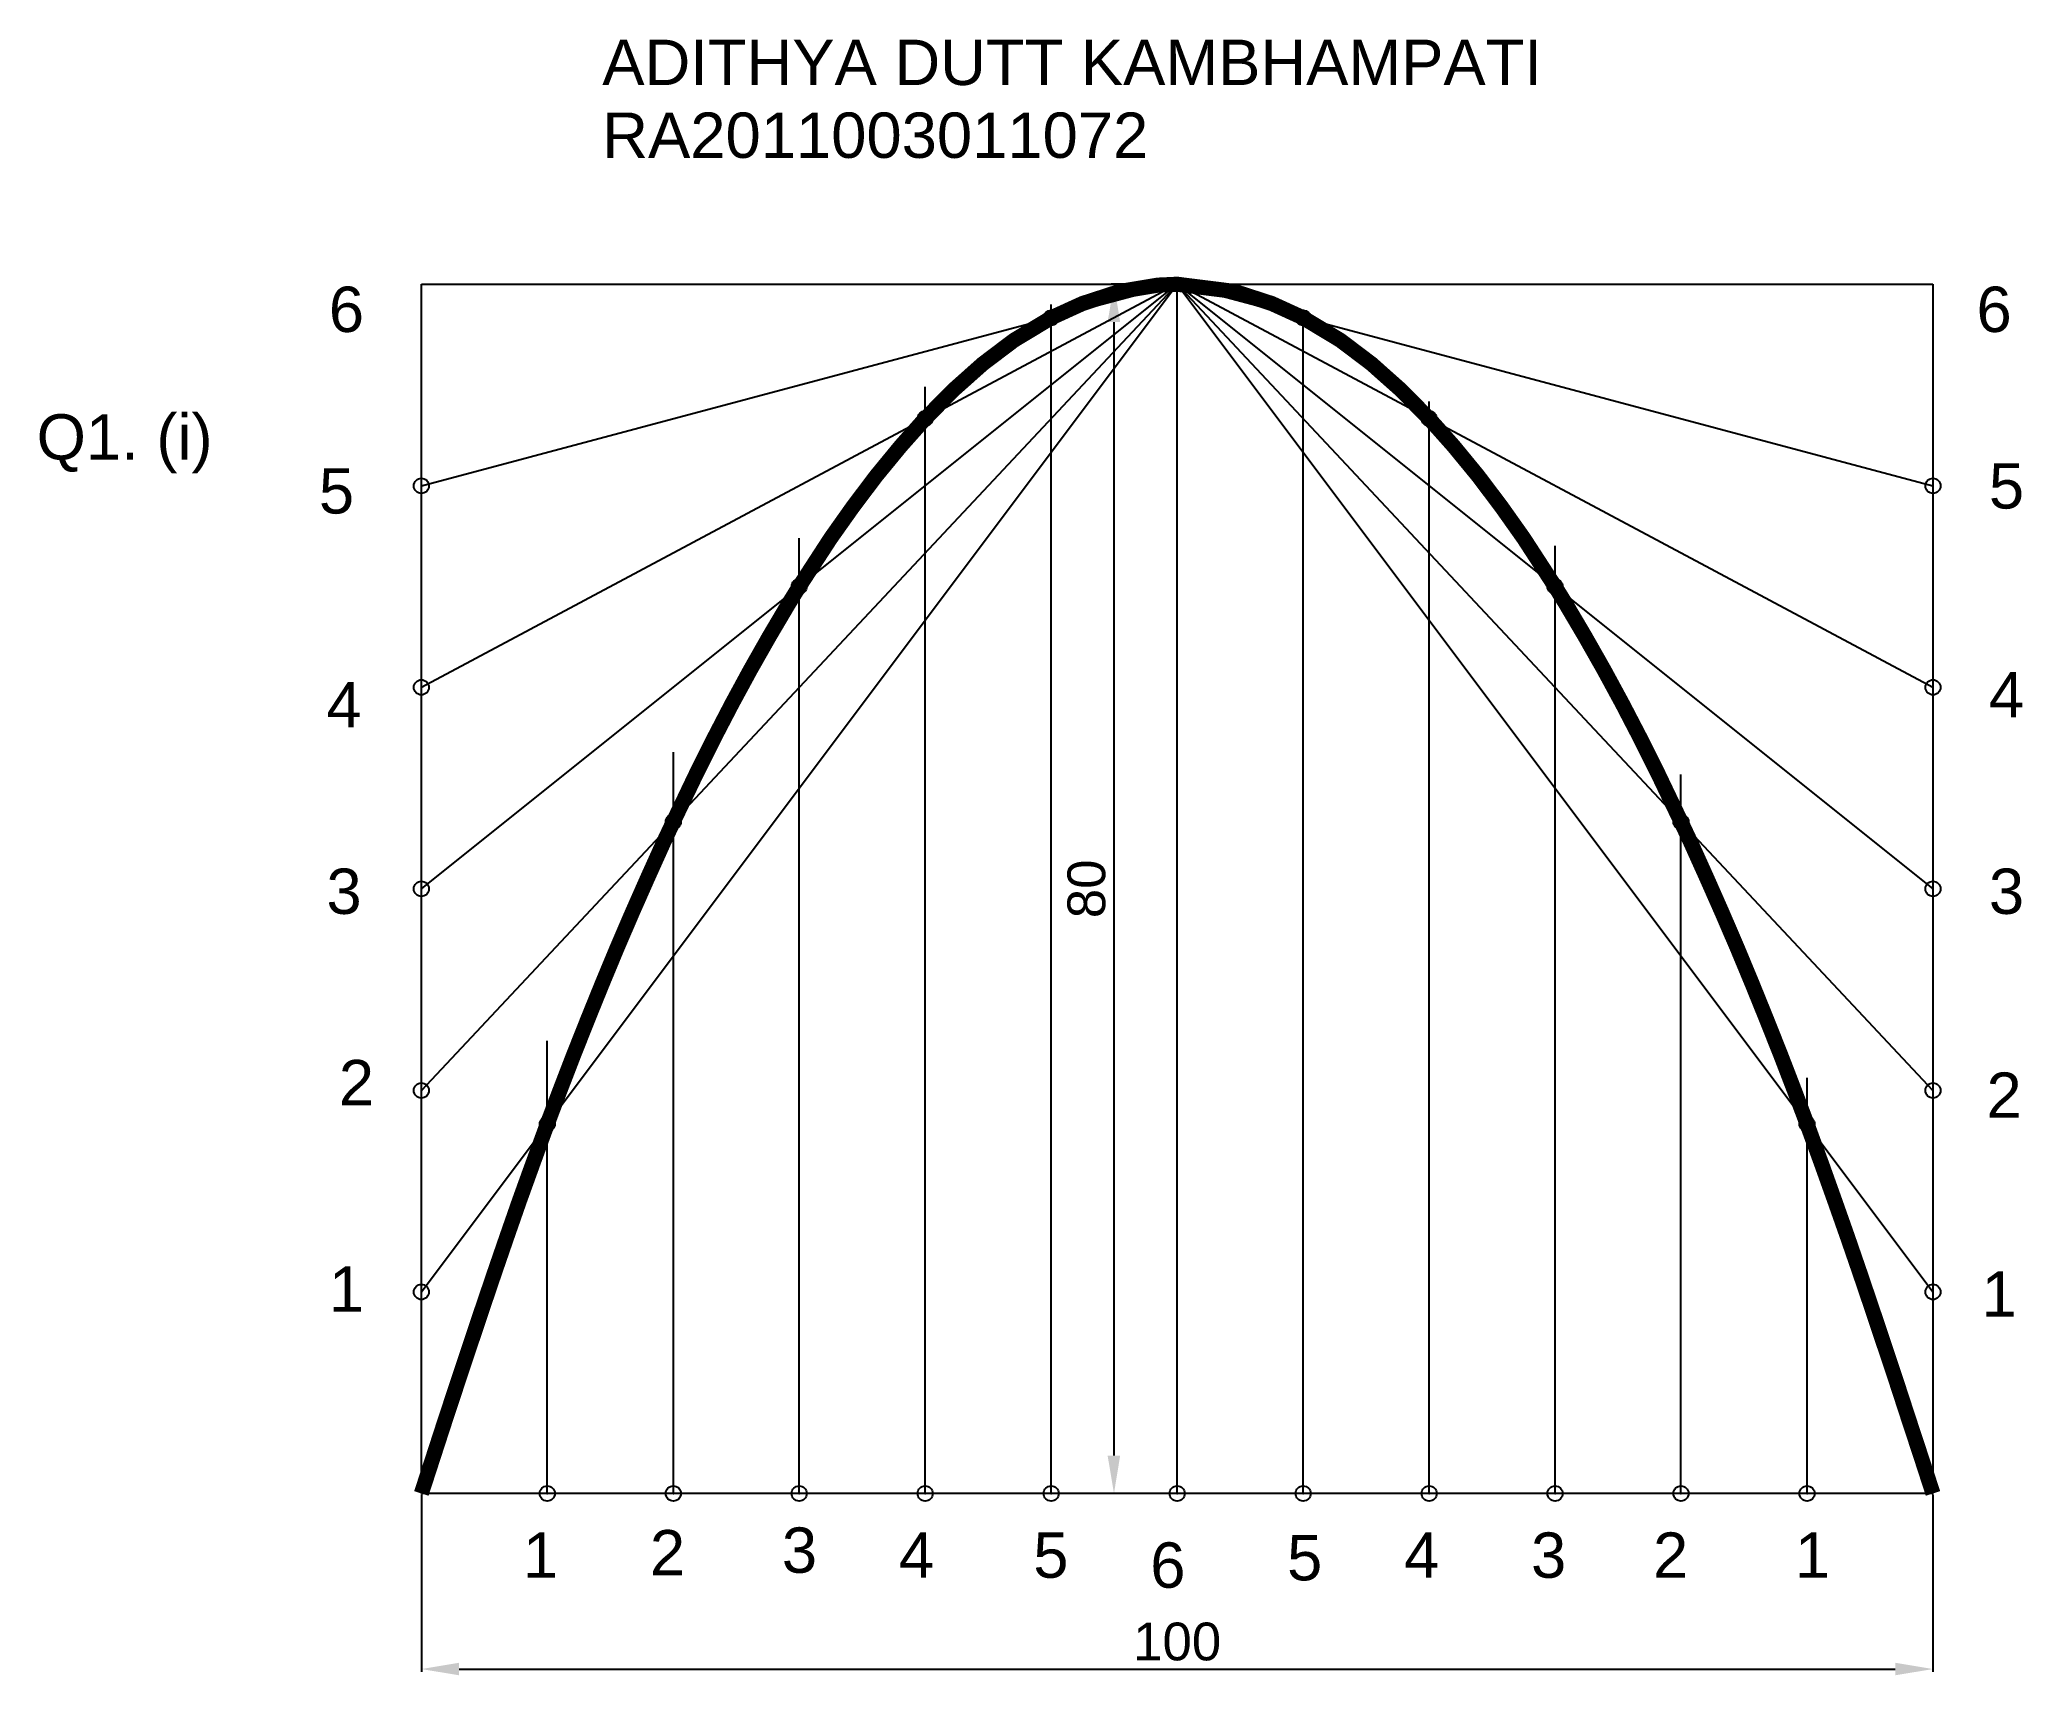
# Model space of a CAD drawing. Header units: millimetres. Extents: x 99 to 230, y 101 to 210.
import ezdxf

# ---------------------------------------------------------------- set-up
doc = ezdxf.new("R2010")
doc.units = ezdxf.units.MM
doc.header["$MEASUREMENT"] = 0
doc.header["$PDMODE"] = 32
doc.styles.get("Standard").update_dxf_attribs({"font": 'arial.ttf'})
doc.dimstyles.new('SRM', dxfattribs={"dimtxt": 2.5, "dimasz": 2.5, "dimexe": 0.18, "dimexo": 0.0625, "dimgap": 0.53, "dimtad": 1, "dimdec": 0, "dimdsep": 46, "dimtxsty": 'Standard', "dimcen": 2.5, "dimadec": 0, "dimazin": 0, "dimtfac": 1, "dimtdec": 0, "dimtmove": 0, "dimatfit": 3, "dimfxl": 1, "dimtolj": 1, "dimtzin": 0, "dimarcsym": 0})

# ---------------------------------------------------------------- blocks, each defined once
blk = doc.blocks.new('*D1')
at = {"color": 0, "lineweight": -2, "transparency": 16777216}
for p, q in [((174.36, 193.4), (170.06, 193.4)), ((170.24, 190.9), (170.24, 115.9)), ((174.36, 113.4), (170.06, 113.4))]:
    blk.add_line(p, q, dxfattribs=at)
at = {"color": 0, "transparency": 16777216}
for points in [[(169.82, 190.9), (170.65, 190.9), (170.24, 193.4)], [(169.82, 115.9), (170.65, 115.9), (170.24, 113.4)]]:
    blk.add_solid(points, dxfattribs=at)
at = {"layer": 'Defpoints', "color": 0, "transparency": 16777216}
for p in [(174.42, 193.4), (170.24, 113.4), (174.42, 113.4)]:
    blk.add_point(p, dxfattribs=at)
at = {"color": 0, "transparency": 16777216, "insert": (168.43, 153.4), "char_height": 2.5, "attachment_point": 5, "rotation": 90}
blk.add_mtext('\\A1;80', dxfattribs=at)
blk = doc.blocks.new('*D2')
at = {"color": 0, "lineweight": -2, "transparency": 16777216}
for p, q in [((124.42, 113.34), (124.42, 101.6)), ((224.42, 113.34), (224.42, 101.6)), ((126.92, 101.78), (221.92, 101.78))]:
    blk.add_line(p, q, dxfattribs=at)
at = {"color": 0, "transparency": 16777216}
for points in [[(126.92, 102.2), (126.92, 101.37), (124.42, 101.78)], [(221.92, 102.2), (221.92, 101.37), (224.42, 101.78)]]:
    blk.add_solid(points, dxfattribs=at)
at = {"layer": 'Defpoints', "color": 0, "transparency": 16777216}
for p in [(124.42, 113.4), (224.42, 113.4), (224.42, 101.78)]:
    blk.add_point(p, dxfattribs=at)
at = {"color": 0, "transparency": 16777216, "insert": (174.42, 103.59), "char_height": 2.5, "attachment_point": 5}
blk.add_mtext('\\A1;100', dxfattribs=at)

msp = doc.modelspace()

# ---------------------------------------------------------------- linework, layer by layer
for p, q in [((124.42, 113.4), (124.42, 193.4)), ((124.42, 193.4), (224.42, 193.4)), ((124.42, 126.73), (174.42, 193.4)), ((174.42, 193.4), (124.42, 140.06)), ((124.42, 153.4), (174.42, 193.4)), ((174.42, 193.4), (124.42, 166.73)), ((124.42, 180.06), (174.42, 193.4)), ((174.42, 113.4), (174.42, 193.4)), ((174.42, 193.4), (224.42, 180.06)), ((224.42, 166.73), (174.42, 193.4)), ((174.42, 193.4), (224.42, 153.4)), ((224.42, 140.06), (174.42, 193.4)), ((174.42, 193.4), (224.42, 126.73)), ((224.42, 193.4), (224.42, 113.4)), ((166.09, 113.4), (166.09, 192.05)), ((182.75, 113.4), (182.75, 191.72)), ((157.75, 113.4), (157.75, 186.62)), ((191.09, 113.4), (191.09, 185.64)), ((124.42, 166.73), (124.42, 180.06)), ((224.42, 180.06), (224.42, 166.73)), ((149.42, 113.4), (149.42, 176.59)), ((199.42, 113.4), (199.42, 176.09)), ((141.09, 113.4), (141.09, 162.44)), ((207.75, 113.4), (207.75, 160.96)), ((124.42, 140.06), (124.42, 153.4)), ((224.42, 153.4), (224.42, 140.06)), ((132.75, 113.4), (132.75, 143.35)), ((216.09, 113.4), (216.09, 140.89)), ((224.42, 113.4), (124.42, 113.4))]:
    msp.add_line(p, q)
at = {"color": 1, "const_width": 1}
msp.add_lwpolyline([(124.42, 113.4), (125.21, 115.83), (126, 118.26), (126.8, 120.68), (127.61, 123.11), (128.42, 125.53), (129.24, 127.95), (130.07, 130.36), (130.91, 132.77), (131.78, 135.18), (132.75, 137.84), (133.55, 139.96), (134.47, 142.35), (135.41, 144.72), (136.37, 147.09), (137.35, 149.45), (138.36, 151.8), (139.39, 154.13), (140.44, 156.46), (141.09, 157.84), (142.64, 161.08), (143.78, 163.36), (144.96, 165.63), (146.18, 167.88), (147.44, 170.1), (148.74, 172.3), (149.42, 173.4), (151.5, 176.6), (152.98, 178.69), (154.52, 180.73), (156.14, 182.7), (157.75, 184.51), (159.66, 186.44), (161.57, 188.14), (163.62, 189.69), (166.09, 191.18), (168.15, 192.12), (170.61, 192.92), (173.14, 193.34), (174.42, 193.4), (178.23, 192.92), (180.69, 192.12), (182.75, 191.18), (185.22, 189.69), (187.27, 188.14), (189.18, 186.44), (191.09, 184.51), (192.7, 182.7), (194.32, 180.73), (195.86, 178.69), (197.34, 176.6), (199.42, 173.4), (200.1, 172.3), (201.4, 170.1), (202.66, 167.88), (203.88, 165.63), (205.06, 163.36), (206.2, 161.08), (207.75, 157.84), (208.4, 156.46), (209.45, 154.13), (210.48, 151.8), (211.49, 149.45), (212.47, 147.09), (213.43, 144.72), (214.37, 142.35), (215.29, 139.96), (216.09, 137.84), (217.06, 135.18), (217.92, 132.77), (218.77, 130.36), (219.6, 127.95), (220.42, 125.53), (221.23, 123.11), (222.04, 120.68), (222.83, 118.26), (223.63, 115.83), (224.42, 113.4)], dxfattribs=at)
for p in [(166.09, 191.18), (182.75, 191.18), (157.75, 184.51), (191.09, 184.51), (124.42, 180.06), (224.42, 180.06), (149.42, 173.4), (199.42, 173.4), (124.42, 166.73), (224.42, 166.73), (141.09, 157.84), (207.75, 157.84), (124.42, 153.4), (224.42, 153.4), (124.42, 140.06), (224.42, 140.06), (132.75, 137.84), (216.09, 137.84), (124.42, 126.73), (224.42, 126.73), (132.75, 113.4), (141.09, 113.4), (149.42, 113.4), (157.75, 113.4), (166.09, 113.4), (174.42, 113.4), (174.42, 113.4), (182.75, 113.4), (191.09, 113.4), (199.42, 113.4), (207.75, 113.4), (216.09, 113.4)]:
    msp.add_point(p)

# ---------------------------------------------------------------- texts
for s, p in [('ADITHYA DUTT KAMBHAMPATI', (136.39, 206.58)), ('RA2011003011072', (136.39, 201.76)), ('6', (118.3, 190.24)), ('6', (227.3, 190.24)), ('Q1. (i)', (98.97, 181.8)), ('5', (117.64, 178.23)), ('5', (228.12, 178.56)), ('4', (118.14, 164.08)), ('4', (228.12, 164.74)), ('3', (118.14, 151.74)), ('3', (228.12, 151.74)), ('2', (118.96, 139.08)), ('2', (227.96, 138.25)), ('1', (118.3, 125.42)), ('1', (227.63, 125.09)), ('1', (131.14, 107.82)), ('2', (139.54, 107.98)), ('3', (148.27, 108.15)), ('4', (156.01, 107.82)), ('5', (164.9, 107.82)), ('6', (172.64, 107.16)), ('5', (181.69, 107.65)), ('4', (189.43, 107.82)), ('3', (197.83, 107.82)), ('2', (205.9, 107.82)), ('1', (215.28, 107.82))]:
    msp.add_text(s, height=3).set_placement(p)

# ---------------------------------------------------------------- dimensions: what is measured, and where the dimension line sits
dim = msp.add_linear_dim(base=(170.24, 113.4), p1=(174.42, 193.4), p2=(174.42, 113.4), angle=90, dimstyle='SRM')
dim.commit()
dim.dimension.update_dxf_attribs({"geometry": '*D1', "text_midpoint": (168.43, 153.4)})
dim = msp.add_linear_dim(base=(224.42, 101.78), p1=(124.42, 113.4), p2=(224.42, 113.4), dimstyle='SRM')
dim.commit()
dim.dimension.update_dxf_attribs({"geometry": '*D2', "text_midpoint": (174.42, 103.59)})

doc.saveas('drawing.dxf')
